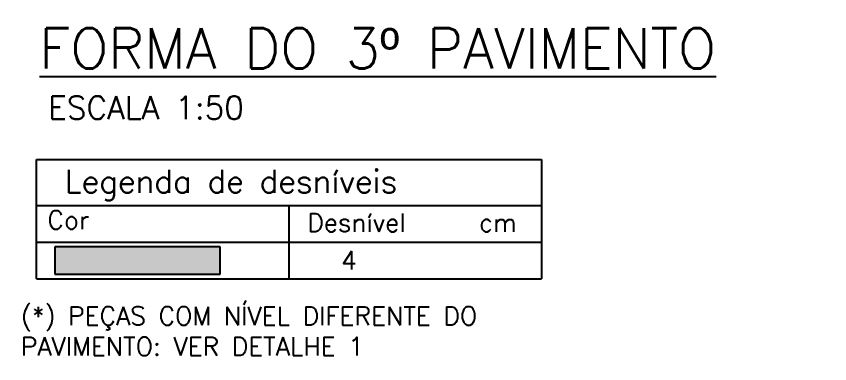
# Model space of a CAD drawing. Header units: millimetres. Extents: x -832 to 3668, y -1574 to 5296.
# Drawn here: x 1693.9 to 2137, y 2533.5 to 2722.8 of the extents above; entities that cross this region are included whole.
import ezdxf

# ---------------------------------------------------------------- set-up
doc = ezdxf.new("R2010")
doc.units = ezdxf.units.MM
doc.header["$LTSCALE"] = 50
for name, color, linetype in [('AR-TEXTO_REGUA 120_1-200', 4, 'Continuous'), ('F-TABELA-NÍVEIS', 1, 'Continuous'), ('F-TEXTO', 6, 'Continuous')]:
    doc.layers.add(name, color=color, linetype=linetype)
doc.layers.add('F-DESNIVEL-3', color=7, linetype='Continuous', true_color=0xd5c7ff)
doc.styles.add('MCP', font='romans.shx')
doc.styles.add('REGUA-120-esc1_200', font='simplex.shx', dxfattribs={"height": 0.6})
doc.styles.add('ROMANS', font='romans.shx')
pattern_1 = [(0, (0, 0), (0, 6.985), [5.08, -1.905]), (90, (0, 0), (-6.985, 4e-16), [5.08, -1.905])]

msp = doc.modelspace()

# ---------------------------------------------------------------- hatches: boundary and pattern name
h = msp.add_hatch()
h.set_pattern_fill('ANGLE', color=256)
h.set_pattern_definition(pattern_1)
h.paths.add_polyline_path([(1696.63, 2683.39), (2137, 2683.39), (2137, 2722.77), (1696.63, 2722.77)], flags=9)
h = msp.add_hatch()
h.set_pattern_fill('ANGLE', color=256)
h.set_pattern_definition(pattern_1)
h.paths.add_polyline_path([(1708.19, 2663.59), (1836.46, 2663.59), (1836.46, 2682.34), (1708.19, 2682.34)], flags=9)
h = msp.add_hatch()
h.set_pattern_fill('ANGLE', color=256)
h.set_pattern_definition(pattern_1)
h.paths.add_polyline_path([(1718.6, 2618.2), (1931.69, 2618.2), (1931.69, 2643.2), (1718.6, 2643.2)], flags=9)
h = msp.add_hatch()
h.set_pattern_fill('ANGLE', color=256)
h.set_pattern_definition(pattern_1)
h.paths.add_polyline_path([(1709.83, 2604.34), (1738.17, 2604.34), (1738.17, 2619.34), (1709.83, 2619.34)], flags=9)
h = msp.add_hatch()
h.set_pattern_fill('ANGLE', color=256)
h.set_pattern_definition(pattern_1)
h.paths.add_polyline_path([(1851.81, 2602.86), (1913.96, 2602.86), (1913.96, 2617.86), (1851.81, 2617.86)], flags=9)
h = msp.add_hatch()
h.set_pattern_fill('ANGLE', color=256)
h.set_pattern_definition(pattern_1)
h.paths.add_polyline_path([(1945.71, 2603.7), (1968.56, 2603.7), (1968.56, 2613.7), (1945.71, 2613.7)], flags=9)
h = msp.add_hatch()
h.set_pattern_fill('ANGLE', color=256)
h.set_pattern_definition(pattern_1)
h.paths.add_polyline_path([(1869.8, 2582.24), (1881.94, 2582.24), (1881.94, 2597.24), (1869.8, 2597.24)], flags=25)
h = msp.add_hatch()
h.set_pattern_fill('ANGLE', color=256)
h.set_pattern_definition(pattern_1)
h.paths.add_polyline_path([(1869.8, 2582.24), (1881.94, 2582.24), (1881.94, 2597.24), (1869.8, 2597.24)], flags=25)
h = msp.add_hatch()
h.set_pattern_fill('ANGLE', color=256)
h.set_pattern_definition(pattern_1)
h.paths.add_polyline_path([(1693.9, 2533.48), (1953.67, 2533.48), (1953.67, 2567.05), (1693.9, 2567.05)], flags=9)

# ---------------------------------------------------------------- linework, layer by layer
at = {"layer": 'F-DESNIVEL-3'}
for points in [[(1714.91, 2582.24), (1804.91, 2582.24), (1804.91, 2597.24)], [(1714.91, 2582.24), (1804.91, 2597.24), (1714.91, 2597.24)]]:
    msp.add_solid(points, dxfattribs=at)
at = {"layer": 'F-TABELA-NÍVEIS'}
for p, q in [((1704.91, 2644.74), (1979.91, 2644.74)), ((1979.91, 2644.74), (1979.91, 2619.74)), ((1704.91, 2619.74), (1979.91, 2619.74)), ((1842.41, 2619.74), (1842.41, 2599.74)), ((1979.91, 2619.74), (1979.91, 2599.74)), ((1704.91, 2599.74), (1979.91, 2599.74)), ((1804.91, 2597.24), (1714.91, 2597.24)), ((1804.91, 2582.24), (1804.91, 2597.24)), ((1842.41, 2599.74), (1842.41, 2579.74)), ((1979.91, 2599.74), (1979.91, 2579.74)), ((1704.91, 2579.74), (1979.91, 2579.74)), ((1714.91, 2582.24), (1804.91, 2582.24))]:
    msp.add_line(p, q, dxfattribs=at)
for points in [[(1704.91, 2579.74), (1704.91, 2644.74)], [(1714.91, 2597.24), (1714.91, 2582.24)]]:
    msp.add_lwpolyline(points, dxfattribs=at)

# ---------------------------------------------------------------- texts
at = {"layer": 'AR-TEXTO_REGUA 120_1-200', "color": 2, "style": 'REGUA-120-esc1_200'}
msp.add_text('ESCALA 1:50', height=12.5, dxfattribs=at).set_placement((1711.31, 2666.72))
at = {"layer": 'F-TABELA-NÍVEIS', "color": 3, "style": 'MCP'}
msp.add_text('Legenda de desníveis', height=12.5, dxfattribs=at).set_placement((1720.38, 2626.54))
at = {"layer": 'F-TABELA-NÍVEIS', "color": 2, "style": 'MCP'}
for s, p in [('Cor', (1710.91, 2606.84)), ('Desnível', (1852.41, 2605.36)), ('cm', (1945.95, 2605.36)), ('4', (1870.87, 2584.74)), ('4', (1870.87, 2584.74))]:
    msp.add_text(s, height=10, dxfattribs=at).set_placement(p)
at = {"layer": 'F-TABELA-NÍVEIS', "color": 2, "insert": (1696.4, 2564.55), "char_height": 10, "width": 276.9593, "attachment_point": 1, "style": 'MCP'}
msp.add_mtext('(*) PEÇAS COM NÍVEL DIFERENTE DO PAVIMENTO: VER DETALHE 1', dxfattribs=at)
at = {"layer": 'F-TEXTO', "style": 'ROMANS'}
msp.add_text('%%UFORMA DO 3º PAVIMENTO', height=21.875, dxfattribs=at).set_placement((1706.47, 2694.33))

doc.saveas('drawing.dxf')
